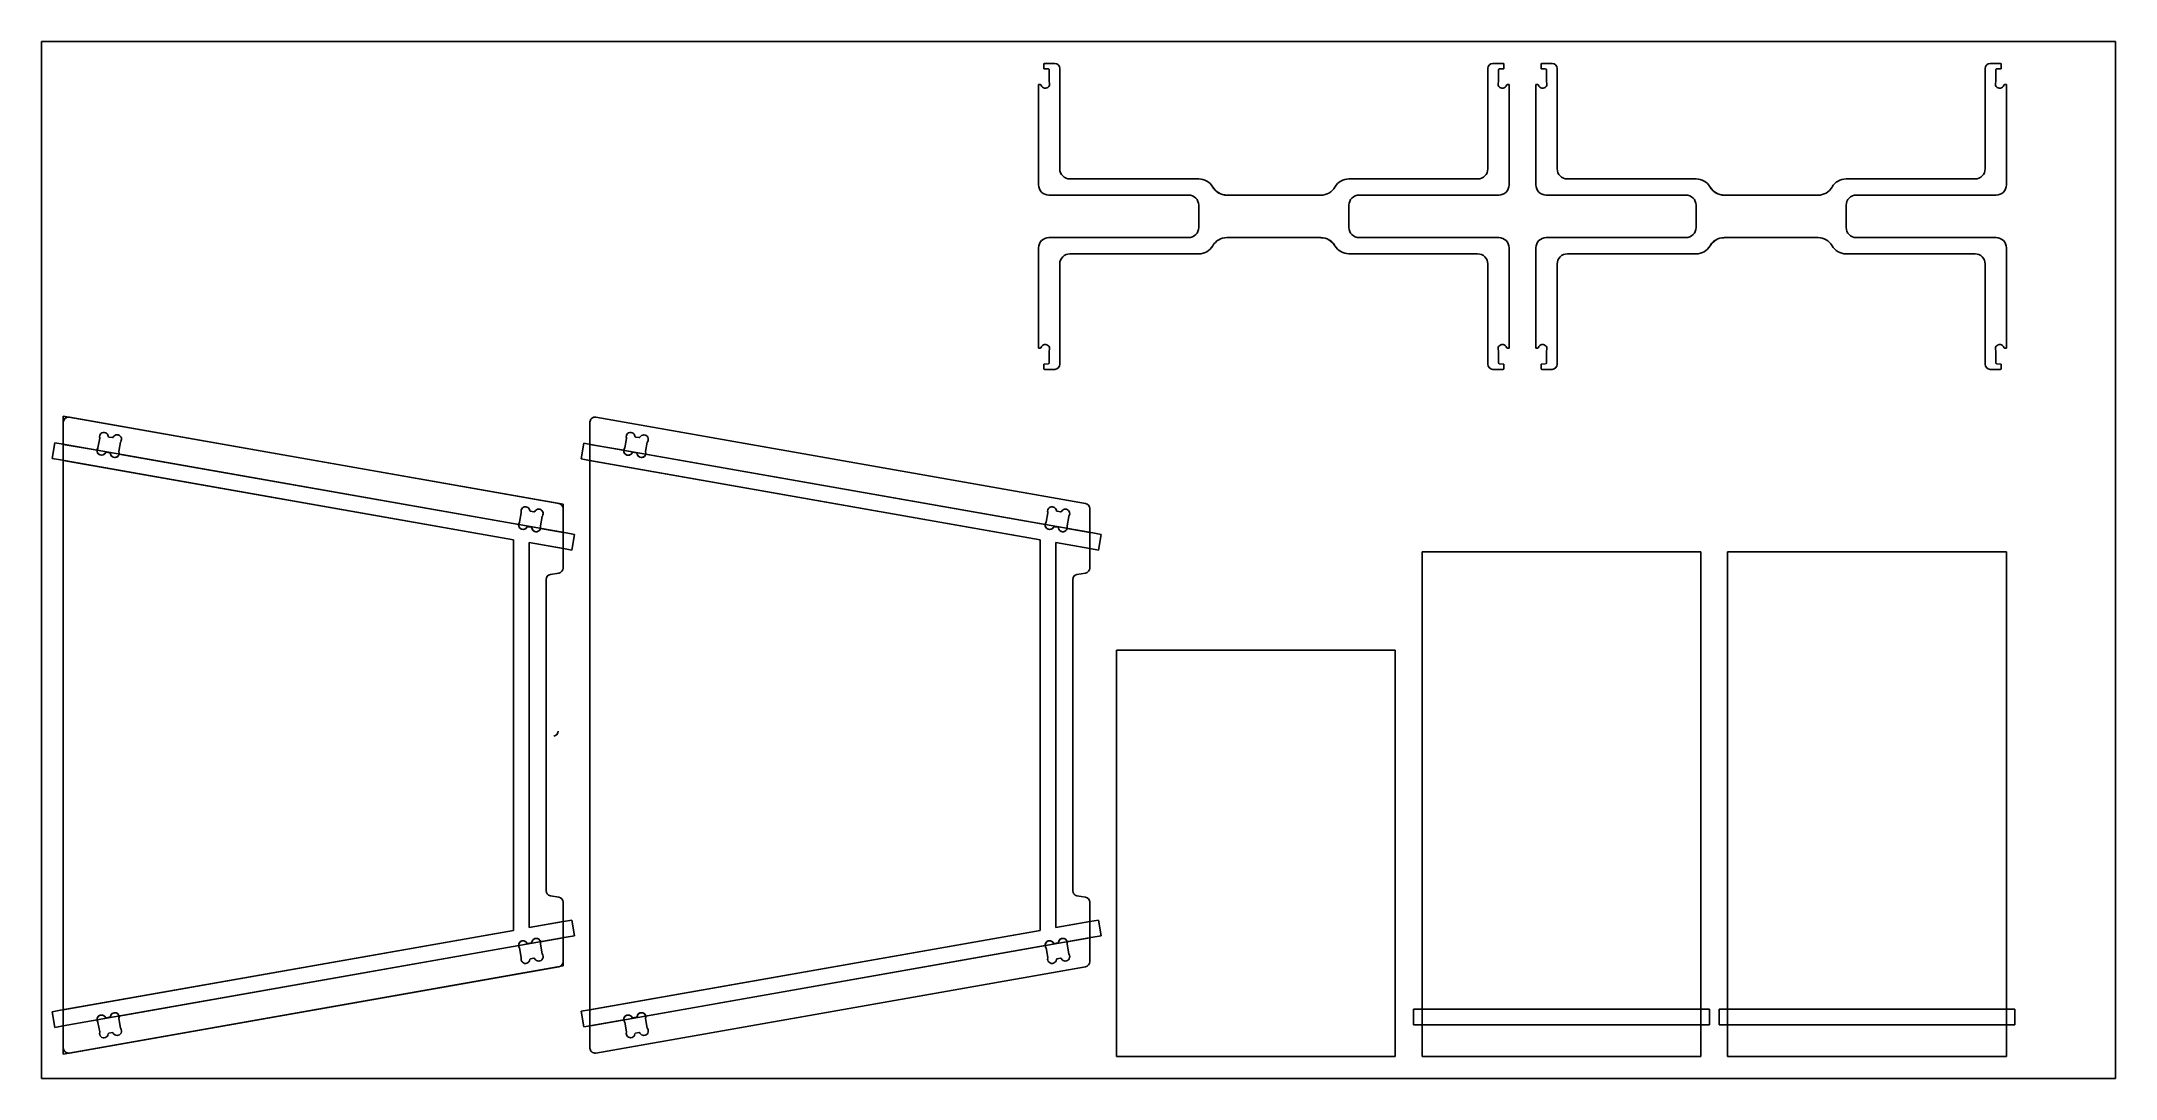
# Model space of a CAD drawing. Extents: x 0 to 2440, y 4 to 1224.
import ezdxf

# ---------------------------------------------------------------- set-up
doc = ezdxf.new("R2010")
doc.units = 0
doc.layers.get('0').update_dxf_attribs({"linetype": 'CONTINUOUS'})
for name, color, linetype in [('BOX_STOCK', 1, 'CONTINUOUS'), ('POCKETS', 171, 'CONTINUOUS'), ('PROFILES_INSIDE', 4, 'CONTINUOUS'), ('PROFILES_OUTSIDE', 6, 'CONTINUOUS')]:
    doc.layers.add(name, color=color, linetype=linetype)

msp = doc.modelspace()

# ---------------------------------------------------------------- linework, layer by layer
at = {"color": 7, "linetype": 'CONTINUOUS'}
for p, q in [((1179.5, 1192.3), (1179.5, 1197.6)), ((1192.2, 1198.6), (1180.5, 1198.6)), ((1719.6, 1198.6), (1707.8, 1198.6)), ((1720.6, 1197.6), (1720.6, 1192.3)), ((1764.5, 1192.3), (1764.5, 1197.6)), ((1777.3, 1198.6), (1765.5, 1198.6)), ((2304.6, 1198.6), (2292.9, 1198.6)), ((2305.6, 1197.6), (2305.6, 1192.3)), ((1173.2, 1173.6), (1173.2, 1055.6)), ((1175.2, 1173.6), (1173.2, 1173.6)), ((1184.8, 1192), (1179.5, 1192.3)), ((1185.7, 1177.1), (1185.7, 1191)), ((1198.2, 1074.6), (1198.2, 1192.6)), ((1701.8, 1192.6), (1701.8, 1074.6)), ((1714.3, 1191), (1714.3, 1177.1)), ((1720.6, 1192.3), (1715.2, 1192)), ((1726.8, 1173.6), (1724.8, 1173.6)), ((1726.8, 1055.6), (1726.8, 1173.6)), ((1758.3, 1173.6), (1758.3, 1055.6)), ((1760.3, 1173.6), (1758.3, 1173.6)), ((1769.8, 1192), (1764.5, 1192.3)), ((1770.8, 1177.1), (1770.8, 1191)), ((1783.3, 1074.6), (1783.3, 1192.6)), ((2286.9, 1192.6), (2286.9, 1074.6)), ((2299.4, 1191), (2299.4, 1177.1)), ((2305.6, 1192.3), (2300.3, 1192)), ((2311.9, 1173.6), (2309.8, 1173.6)), ((2311.9, 1055.6), (2311.9, 1173.6)), ((1361.7, 1062.6), (1210.2, 1062.6)), ((1689.8, 1062.6), (1538.3, 1062.6)), ((1946.8, 1062.6), (1795.3, 1062.6)), ((2274.9, 1062.6), (2123.3, 1062.6)), ((1185.2, 1043.6), (1349.7, 1043.6)), ((1361.7, 1031.6), (1361.7, 1005.6)), ((1505.3, 1043.6), (1394.7, 1043.6)), ((1538.3, 1005.6), (1538.3, 1031.6)), ((1550.3, 1043.6), (1714.8, 1043.6)), ((1770.3, 1043.6), (1934.8, 1043.6)), ((1946.8, 1031.6), (1946.8, 1005.6)), ((2090.3, 1043.6), (1979.8, 1043.6)), ((2123.3, 1005.6), (2123.3, 1031.6)), ((2135.3, 1043.6), (2299.9, 1043.6)), ((1173.2, 981.6), (1173.2, 863.6)), ((1349.7, 993.6), (1185.2, 993.6)), ((1394.7, 993.6), (1505.3, 993.6)), ((1714.8, 993.6), (1550.3, 993.6)), ((1726.8, 863.6), (1726.8, 981.6)), ((1758.3, 981.6), (1758.3, 863.6)), ((1934.8, 993.6), (1770.3, 993.6)), ((1979.8, 993.6), (2090.3, 993.6)), ((2299.9, 993.6), (2135.3, 993.6)), ((2311.9, 863.6), (2311.9, 981.6)), ((1198.2, 844.6), (1198.2, 962.5)), ((1210.2, 974.5), (1361.7, 974.5)), ((1538.3, 974.5), (1689.8, 974.5)), ((1701.8, 962.5), (1701.8, 844.6)), ((1783.3, 844.6), (1783.3, 962.5)), ((1795.3, 974.5), (1946.8, 974.5)), ((2123.3, 974.5), (2274.9, 974.5)), ((2286.9, 962.5), (2286.9, 844.6)), ((1173.2, 863.6), (1175.2, 863.6)), ((1185.7, 846.2), (1185.7, 860.1)), ((1714.3, 860.1), (1714.3, 846.2)), ((1724.8, 863.6), (1726.8, 863.6)), ((1758.3, 863.6), (1760.3, 863.6)), ((1770.8, 846.2), (1770.8, 860.1)), ((2299.4, 860.1), (2299.4, 846.2)), ((2309.8, 863.6), (2311.9, 863.6)), ((1179.5, 844.9), (1184.8, 845.2)), ((1179.5, 839.6), (1179.5, 844.9)), ((1180.5, 838.6), (1192.2, 838.6)), ((1707.8, 838.6), (1719.6, 838.6)), ((1715.2, 845.2), (1720.6, 844.9)), ((1720.6, 844.9), (1720.6, 839.6)), ((1764.5, 844.9), (1769.8, 845.2)), ((1764.5, 839.6), (1764.5, 844.9)), ((1765.5, 838.6), (1777.3, 838.6)), ((2292.9, 838.6), (2304.6, 838.6)), ((2300.3, 845.2), (2305.6, 844.9)), ((2305.6, 844.9), (2305.6, 839.6)), ((33, 782.3), (609, 680.8)), ((1228.5, 680.8), (652.5, 782.3)), ((25.9, 750.4), (25.9, 776.4)), ((66.7, 746.2), (68.7, 757.5)), ((79.6, 759), (83.6, 758.3)), ((645.4, 776.4), (645.4, 750.4)), ((686.3, 746.2), (688.3, 757.4)), ((699.2, 759), (703.2, 758.3)), ((25.9, 750.4), (65.7, 743.4)), ((25.9, 750.4), (25.9, 731.4)), ((76.4, 741), (80.4, 740.3)), ((93.3, 753.1), (91.3, 741.9)), ((91.4, 738.9), (561.6, 656)), ((685.3, 743.4), (645.4, 750.4)), ((645.4, 731.4), (645.4, 750.4)), ((696.1, 741), (700, 740.3)), ((712.9, 753.1), (711, 741.8)), ((1181.1, 656), (711, 738.8)), ((25.9, 85.2), (25.9, 731.4)), ((555.6, 638), (25.9, 731.4)), ((645.4, 731.4), (645.4, 85.2)), ((645.4, 731.4), (1175.1, 638)), ((562.6, 658.8), (564.6, 670)), ((575.5, 671.6), (579.5, 670.9)), ((589.2, 665.7), (587.3, 654.4)), ((613.9, 674.9), (613.9, 646.7)), ((1182.1, 658.8), (1184.1, 670)), ((1195, 671.6), (1199, 670.9)), ((1208.7, 665.7), (1206.7, 654.4)), ((1233.4, 646.7), (1233.4, 674.9)), ((555.6, 178.6), (555.6, 638)), ((572.4, 653.5), (576.3, 652.8)), ((573.9, 634.8), (573.9, 181.8)), ((613.9, 627.8), (573.9, 634.8)), ((587.3, 651.4), (613.9, 646.7)), ((613.9, 627.8), (613.9, 646.7)), ((1175.1, 638), (1175.1, 178.6)), ((1191.8, 653.5), (1195.8, 652.8)), ((1193.4, 181.8), (1193.4, 634.8)), ((1193.4, 634.8), (1233.4, 627.8)), ((1233.4, 646.7), (1206.8, 651.4)), ((1233.4, 646.7), (1233.4, 627.8)), ((613.9, 627.8), (613.9, 604.9)), ((1233.4, 604.9), (1233.4, 627.8)), ((1952.4, 624), (1624.4, 624)), ((1624.4, 624), (1624.4, 86)), ((1952.4, 86), (1952.4, 624)), ((2311.9, 624), (1983.9, 624)), ((1983.9, 624), (1983.9, 86)), ((2311.9, 86), (2311.9, 624)), ((593.9, 225.3), (593.9, 591.3)), ((598.9, 597.2), (609, 599)), ((1213.4, 591.3), (1213.4, 225.3)), ((1228.5, 599), (1218.4, 597.2)), ((1264.9, 508.1), (1264.9, 30.1)), ((1592.9, 508.1), (1264.9, 508.1)), ((1592.9, 30.1), (1592.9, 508.1)), ((609, 217.6), (598.9, 219.4)), ((613.9, 211.7), (613.9, 188.9)), ((1218.4, 219.4), (1228.5, 217.6)), ((1233.4, 188.9), (1233.4, 211.7)), ((25.9, 85.2), (555.6, 178.6)), ((573.9, 181.8), (613.9, 188.9)), ((613.9, 169.9), (613.9, 188.9)), ((1175.1, 178.6), (645.4, 85.2)), ((1233.4, 188.9), (1193.4, 181.8)), ((1233.4, 188.9), (1233.4, 169.9)), ((561.6, 160.7), (91.4, 77.8)), ((564.6, 146.6), (562.6, 157.9)), ((576.3, 163.8), (572.4, 163.1)), ((613.9, 169.9), (587.3, 165.2)), ((587.3, 162.2), (589.2, 151)), ((613.9, 169.9), (613.9, 141.8)), ((711, 77.8), (1181.1, 160.7)), ((1184.1, 146.6), (1182.1, 157.9)), ((1195.8, 163.8), (1191.8, 163.1)), ((1206.7, 162.2), (1208.7, 151)), ((1206.8, 165.2), (1233.4, 169.9)), ((1233.4, 141.8), (1233.4, 169.9)), ((609, 135.9), (33, 34.3)), ((579.5, 145.8), (575.5, 145.1)), ((652.5, 34.3), (1228.5, 135.9)), ((1199, 145.8), (1195, 145.1)), ((25.9, 85.2), (25.9, 66.3)), ((65.7, 73.3), (25.9, 66.3)), ((80.4, 76.4), (76.4, 75.7)), ((91.3, 74.8), (93.3, 63.5)), ((645.4, 66.3), (645.4, 85.2)), ((645.4, 66.3), (685.3, 73.3)), ((700, 76.4), (696.1, 75.7)), ((711, 74.8), (712.9, 63.6)), ((1624.4, 86), (1952.4, 86)), ((1624.4, 67.5), (1624.4, 86)), ((1952.4, 86), (1952.4, 67.5)), ((2311.9, 86), (1983.9, 86)), ((1983.9, 67.5), (1983.9, 86)), ((2311.9, 86), (2311.9, 67.5)), ((25.9, 40.2), (25.9, 66.3)), ((68.7, 59.2), (66.7, 70.4)), ((83.6, 58.3), (79.6, 57.6)), ((645.4, 66.3), (645.4, 40.2)), ((688.3, 59.2), (686.3, 70.5)), ((703.2, 58.3), (699.2, 57.6)), ((1624.4, 67.5), (1624.4, 30.1)), ((1952.4, 67.5), (1624.4, 67.5)), ((1952.4, 30.1), (1952.4, 67.5)), ((1983.9, 67.5), (1983.9, 30.1)), ((1983.9, 67.5), (2311.9, 67.5)), ((2311.9, 30.1), (2311.9, 67.5)), ((1264.9, 30.1), (1592.9, 30.1)), ((1624.4, 30.1), (1952.4, 30.1)), ((1983.9, 30.1), (2311.9, 30.1))]:
    msp.add_line(p, q, dxfattribs=at)
for centre, radius, start, end in [((1180.5, 1197.6), 1, 90, 180), ((1192.2, 1192.6), 6, 0, 90), ((1707.8, 1192.6), 6, 90, 180), ((1719.6, 1197.6), 1, 0, 90), ((1765.5, 1197.6), 1, 90, 180), ((1777.3, 1192.6), 6, 0, 90), ((2292.9, 1192.6), 6, 90, 180), ((2304.6, 1197.6), 1, 0, 90), ((1175.2, 1172.6), 1, 17.6005, 90), ((1181.1, 1174.5), 5.17, 197.6005, 24.8879), ((1184.7, 1191), 1, 0, 86.3381), ((1186.7, 1177.1), 1, 180, 204.8879), ((1718.9, 1174.5), 5.17, 155.1121, 342.3995), ((1713.3, 1177.1), 1, 335.1121, 0), ((1715.3, 1191), 1, 93.6619, 180), ((1724.8, 1172.6), 1, 90, 162.3995), ((1760.3, 1172.6), 1, 17.6005, 90), ((1766.2, 1174.5), 5.17, 197.6005, 24.8879), ((1769.8, 1191), 1, 0, 86.3381), ((1771.8, 1177.1), 1, 180, 204.8879), ((2304, 1174.5), 5.17, 155.1121, 342.3995), ((2298.4, 1177.1), 1, 335.1121, 0), ((2300.4, 1191), 1, 93.6619, 180), ((2309.8, 1172.6), 1, 90, 162.3995), ((1210.2, 1074.6), 12, 180, 270), ((1689.8, 1074.6), 12, 270, 0), ((1795.3, 1074.6), 12, 180, 270), ((2274.9, 1074.6), 12, 270, 0), ((1185.2, 1055.6), 12, 180, 270), ((1361.7, 1043.6), 19, 30, 90), ((1394.7, 1062.6), 19.1, 210, 270), ((1505.3, 1062.6), 19.1, 270, 330), ((1538.3, 1043.6), 19, 90, 150), ((1714.8, 1055.6), 12, 270, 0), ((1770.3, 1055.6), 12, 180, 270), ((1946.8, 1043.6), 19, 30, 90), ((1979.8, 1062.6), 19.1, 210, 270), ((2090.3, 1062.6), 19.1, 270, 330), ((2123.3, 1043.6), 19.1, 90, 150), ((2299.9, 1055.6), 12, 270, 0), ((1349.7, 1031.6), 12, 0, 90), ((1550.3, 1031.6), 12, 90, 180), ((1934.8, 1031.6), 12, 0, 90), ((2135.3, 1031.6), 12, 90, 180), ((1349.7, 1005.6), 12, 270, 0), ((1550.3, 1005.6), 12, 180, 270), ((1934.8, 1005.6), 12, 270, 0), ((2135.3, 1005.6), 12, 180, 270), ((1185.2, 981.6), 12, 90, 180), ((1361.7, 993.6), 19.1, 270, 330), ((1394.7, 974.5), 19.1, 90, 150), ((1505.3, 974.5), 19, 30, 90), ((1538.3, 993.6), 19, 210, 270), ((1714.8, 981.6), 12, 0, 90), ((1770.3, 981.6), 12, 90, 180), ((1946.8, 993.6), 19.1, 270, 330), ((1979.8, 974.5), 19.1, 90, 150), ((2090.3, 974.5), 19.1, 30, 90), ((2123.3, 993.6), 19.1, 210, 270), ((2299.9, 981.6), 12, 0, 90), ((1210.2, 962.5), 12, 90, 180), ((1689.8, 962.5), 12, 0, 90), ((1795.3, 962.5), 12, 90, 180), ((2274.9, 962.5), 12, 0, 90), ((1175.2, 864.6), 1, 270, 342.3995), ((1181.1, 862.7), 5.17, 335.1121, 162.3995), ((1186.7, 860.1), 1, 155.1121, 180), ((1718.9, 862.7), 5.17, 17.6005, 204.8879), ((1713.3, 860.1), 1, 0, 24.8879), ((1724.8, 864.6), 1, 197.6005, 270), ((1760.3, 864.6), 1, 270, 342.3995), ((1766.2, 862.7), 5.17, 335.1121, 162.3995), ((1771.8, 860.1), 1, 155.1121, 180), ((2304, 862.7), 5.17, 17.6005, 204.8879), ((2298.4, 860.1), 1, 0, 24.8879), ((2309.8, 864.6), 1, 197.6005, 270), ((1180.5, 839.6), 1, 180, 270), ((1184.7, 846.2), 1, 273.6619, 0), ((1192.2, 844.6), 6, 270, 0), ((1707.8, 844.6), 6, 180, 270), ((1715.3, 846.2), 1, 180, 266.3381), ((1719.6, 839.6), 1, 270, 0), ((1765.5, 839.6), 1, 180, 270), ((1769.8, 846.2), 1, 273.6619, 0), ((1777.3, 844.6), 6, 270, 0), ((2292.9, 844.6), 6, 180, 270), ((2300.4, 846.2), 1, 180, 266.3381), ((2304.6, 839.6), 1, 270, 0), ((31.9, 776.4), 6, 80, 180), ((651.4, 776.4), 6, 80, 180), ((73.7, 759.2), 5.17, 7.6005, 194.8878), ((67.7, 757.6), 1, 350, 14.8878), ((79.8, 760), 1, 187.6005, 260), ((83.8, 759.3), 1, 260, 332.3995), ((89.2, 756.5), 5.17, 325.1122, 152.3995), ((693.3, 759.2), 5.17, 7.6005, 194.8878), ((687.3, 757.6), 1, 350, 14.8878), ((699.4, 760), 1, 187.6005, 260), ((703.4, 759.3), 1, 260, 332.3995), ((708.9, 756.4), 5.17, 325.1122, 152.3995), ((70.8, 742.9), 5.17, 173.9448, 332.3995), ((70.8, 742.9), 5.17, 145.1121, 173.9448), ((65.7, 746.4), 1, 325.1121, 350), ((76.3, 740), 1, 80, 152.3995), ((80.2, 739.3), 1, 7.6005, 80), ((86.4, 740.1), 5.17, 187.6005, 346.0552), ((92.3, 741.7), 1, 170, 194.8879), ((86.4, 740.1), 5.17, 346.0552, 14.8879), ((94.3, 752.9), 1, 145.1122, 170), ((690.4, 742.8), 5.17, 173.9448, 332.3995), ((690.4, 742.8), 5.17, 145.1121, 173.9448), ((685.4, 746.4), 1, 325.1121, 350), ((695.9, 740), 1, 80, 152.3995), ((699.9, 739.3), 1, 7.6005, 80), ((706, 740.1), 5.17, 187.6005, 346.0552), ((711.9, 741.7), 1, 170, 194.8879), ((706, 740.1), 5.17, 346.0552, 14.8879), ((713.9, 752.9), 1, 145.1122, 170), ((569.6, 671.8), 5.17, 7.6005, 194.8878), ((563.6, 670.2), 1, 350, 14.8878), ((575.7, 672.6), 1, 187.6005, 260), ((579.7, 671.9), 1, 260, 332.3995), ((585.2, 669), 5.17, 325.1122, 152.3995), ((590.2, 665.5), 1, 145.1122, 170), ((607.9, 674.9), 6, 0, 80), ((1189.1, 671.8), 5.17, 7.6005, 194.8878), ((1183.1, 670.2), 1, 350, 14.8878), ((1195.2, 672.6), 1, 187.6005, 260), ((1199.2, 671.9), 1, 260, 332.3995), ((1204.7, 669), 5.17, 325.1122, 152.3995), ((1209.7, 665.5), 1, 145.1122, 170), ((1227.4, 674.9), 6, 0, 80), ((566.7, 655.4), 5.17, 145.1121, 173.9448), ((566.7, 655.4), 5.17, 173.9448, 332.3995), ((561.7, 658.9), 1, 325.1121, 350), ((572.2, 652.6), 1, 80, 152.3995), ((576.2, 651.9), 1, 7.6005, 80), ((582.3, 652.7), 5.17, 187.6005, 346.0552), ((588.3, 654.3), 1, 170, 194.8879), ((582.3, 652.7), 5.17, 346.0552, 14.8879), ((1186.2, 655.4), 5.17, 173.9448, 332.3995), ((1186.2, 655.4), 5.17, 145.1121, 173.9448), ((1181.1, 658.9), 1, 325.1121, 350), ((1191.7, 652.6), 1, 80, 152.3995), ((1195.7, 651.9), 1, 7.6005, 80), ((1201.8, 652.7), 5.17, 187.6005, 346.0552), ((1207.7, 654.3), 1, 170, 194.8879), ((1201.8, 652.7), 5.17, 346.0552, 14.8879), ((599.9, 591.3), 6, 100, 180), ((607.9, 604.9), 6, 280, 0), ((1219.4, 591.3), 6, 100, 180), ((1227.4, 604.9), 6, 280, 0), ((599.9, 225.3), 6, 180, 260), ((1219.4, 225.3), 6, 180, 260), ((607.9, 211.7), 6, 0, 80), ((1227.4, 211.7), 6, 0, 80), ((566.7, 161.2), 5.17, 27.6005, 186.0552), ((566.7, 161.2), 5.17, 186.0552, 214.8878), ((561.7, 157.7), 1, 10, 34.8878), ((563.6, 146.5), 1, 345.1121, 10), ((572.2, 164.1), 1, 207.6005, 280), ((576.2, 164.8), 1, 280, 352.3995), ((582.3, 164), 5.17, 13.9448, 172.3995), ((585.2, 147.6), 5.17, 207.6005, 34.8879), ((582.3, 164), 5.17, 345.1122, 13.9448), ((588.3, 162.4), 1, 165.1122, 190), ((590.2, 151.2), 1, 190, 214.8879), ((1186.2, 161.2), 5.17, 27.6005, 186.0552), ((1186.2, 161.2), 5.17, 186.0552, 214.8878), ((1181.1, 157.7), 1, 10, 34.8878), ((1183.1, 146.5), 1, 345.1121, 10), ((1191.7, 164.1), 1, 207.6005, 280), ((1195.7, 164.8), 1, 280, 352.3995), ((1201.8, 164), 5.17, 13.9448, 172.3995), ((1204.7, 147.6), 5.17, 207.6005, 34.8879), ((1207.7, 162.4), 1, 165.1122, 190), ((1201.8, 164), 5.17, 345.1122, 13.9448), ((1209.7, 151.2), 1, 190, 214.8879), ((569.6, 144.9), 5.17, 165.1121, 352.3995), ((575.7, 144.1), 1, 100, 172.3995), ((579.7, 144.8), 1, 27.6005, 100), ((607.9, 141.8), 6, 280, 0), ((1189.1, 144.9), 5.17, 165.1121, 352.3995), ((1195.2, 144.1), 1, 100, 172.3995), ((1199.2, 144.8), 1, 27.6005, 100), ((1227.4, 141.8), 6, 280, 0), ((70.8, 73.8), 5.17, 27.6005, 186.0552), ((70.8, 73.8), 5.17, 186.0552, 214.8878), ((76.3, 76.7), 1, 207.6005, 280), ((80.2, 77.4), 1, 280, 352.3995), ((86.4, 76.5), 5.17, 13.9448, 172.3995), ((92.3, 75), 1, 165.1122, 190), ((86.4, 76.5), 5.17, 345.1122, 13.9448), ((690.4, 73.8), 5.17, 27.6005, 186.0552), ((690.4, 73.8), 5.17, 186.0552, 214.8878), ((695.9, 76.7), 1, 207.6005, 280), ((699.9, 77.4), 1, 280, 352.3995), ((706, 76.6), 5.17, 13.9448, 172.3995), ((711.9, 75), 1, 165.1122, 190), ((706, 76.6), 5.17, 345.1122, 13.9448), ((65.7, 70.3), 1, 10, 34.8878), ((73.7, 57.4), 5.17, 165.1121, 352.3995), ((67.7, 59), 1, 345.1121, 10), ((79.8, 56.6), 1, 100, 172.3995), ((83.8, 57.3), 1, 27.6005, 100), ((89.2, 60.2), 5.17, 207.6005, 34.8879), ((94.3, 63.7), 1, 190, 214.8879), ((685.4, 70.3), 1, 10, 34.8878), ((693.3, 57.5), 5.17, 165.1121, 352.3995), ((687.3, 59.1), 1, 345.1121, 10), ((699.4, 56.7), 1, 100, 172.3995), ((703.4, 57.4), 1, 27.6005, 100), ((708.9, 60.2), 5.17, 207.6005, 34.8879), ((713.9, 63.7), 1, 190, 214.8879), ((31.9, 40.2), 6, 180, 280), ((651.4, 40.2), 6, 180, 280)]:
    msp.add_arc(centre, radius, start, end, dxfattribs=at)
at = {"layer": 'BOX_STOCK'}
for p, q in [((2440.2, 1224.3), (0.2, 1224.3)), ((0.2, 1224.3), (0.2, 4.3)), ((2440.2, 4.3), (2440.2, 1224.3)), ((0.2, 4.3), (2440.2, 4.3))]:
    msp.add_line(p, q, dxfattribs=at)
at = {"layer": 'POCKETS'}
for p, q in [((15.8, 752.2), (12.6, 733.8)), ((12.6, 733.8), (22.4, 732.1)), ((25.7, 750.5), (15.8, 752.2)), ((22.4, 732.1), (555.6, 638)), ((617.5, 646.1), (25.7, 750.5)), ((638.4, 751.6), (635.2, 733.2)), ((635.2, 733.2), (645, 731.5)), ((648.3, 749.9), (638.4, 751.6)), ((1236.9, 646.1), (648.3, 749.9)), ((645, 731.5), (1175.1, 638)), ((555.6, 638), (555.6, 178.6)), ((573.9, 634.8), (614.2, 627.7)), ((573.9, 181.8), (573.9, 634.8)), ((627.3, 644.4), (617.5, 646.1)), ((624.1, 626), (627.3, 644.4)), ((1175.1, 638), (1175.1, 178.6)), ((1193.4, 634.8), (1233.7, 627.7)), ((1193.4, 181.8), (1193.4, 634.8)), ((1246.8, 644.4), (1236.9, 646.1)), ((1243.6, 626), (1246.8, 644.4)), ((614.2, 627.7), (624.1, 626)), ((1233.7, 627.7), (1243.6, 626)), ((555.6, 178.6), (22.4, 84.6)), ((614.2, 189), (573.9, 181.8)), ((624.1, 190.7), (614.2, 189)), ((617.5, 170.6), (627.3, 172.3)), ((627.3, 172.3), (624.1, 190.7)), ((1175.1, 178.6), (645, 85.2)), ((1233.7, 189), (1193.4, 181.8)), ((1243.6, 190.7), (1233.7, 189)), ((1236.9, 170.6), (1246.8, 172.3)), ((1246.8, 172.3), (1243.6, 190.7)), ((25.7, 66.2), (617.5, 170.6)), ((648.3, 66.8), (1236.9, 170.6)), ((22.4, 84.6), (12.6, 82.9)), ((12.6, 82.9), (15.8, 64.5)), ((645, 85.2), (635.2, 83.4)), ((635.2, 83.4), (638.4, 65)), ((1962.4, 86), (1614.4, 86)), ((1614.4, 86), (1614.4, 67.5)), ((1962.4, 67.5), (1962.4, 86)), ((2321.9, 86), (1973.9, 86)), ((1973.9, 86), (1973.9, 67.5)), ((2321.9, 67.5), (2321.9, 86)), ((15.8, 64.5), (25.7, 66.2)), ((638.4, 65), (648.3, 66.8)), ((1614.4, 67.5), (1962.4, 67.5)), ((1973.9, 67.5), (2321.9, 67.5))]:
    msp.add_line(p, q, dxfattribs=at)
at = {"layer": 'PROFILES_INSIDE'}
for p, q in [((68.7, 757.5), (66.7, 746.2)), ((83.6, 758.3), (79.6, 759)), ((688.3, 757.4), (686.3, 746.2)), ((703.2, 758.3), (699.2, 759)), ((76.4, 741), (80.4, 740.3)), ((91.3, 741.9), (93.3, 753.1)), ((696.1, 741), (700, 740.3)), ((711, 741.8), (712.9, 753.1)), ((564.6, 670), (562.6, 658.8)), ((579.5, 670.9), (575.5, 671.6)), ((587.3, 654.4), (589.2, 665.7)), ((1184.1, 670), (1182.1, 658.8)), ((1199, 670.9), (1195, 671.6)), ((1206.7, 654.4), (1208.7, 665.7)), ((572.4, 653.5), (576.3, 652.8)), ((1191.8, 653.5), (1195.8, 652.8)), ((562.6, 157.9), (564.6, 146.6)), ((576.3, 163.8), (572.4, 163.1)), ((589.2, 151), (587.3, 162.2)), ((1182.1, 157.9), (1184.1, 146.6)), ((1195.8, 163.8), (1191.8, 163.1)), ((1208.7, 151), (1206.7, 162.2)), ((575.5, 145.1), (579.5, 145.8)), ((1195, 145.1), (1199, 145.8)), ((80.4, 76.4), (76.4, 75.7)), ((93.3, 63.5), (91.3, 74.8)), ((700, 76.4), (696.1, 75.7)), ((712.9, 63.6), (711, 74.8)), ((66.7, 70.4), (68.7, 59.2)), ((79.6, 57.6), (83.6, 58.3)), ((686.3, 70.5), (688.3, 59.2)), ((699.2, 57.6), (703.2, 58.3))]:
    msp.add_line(p, q, dxfattribs=at)
for centre, radius, start, end in [((73.7, 759.2), 5.17, 7.6005, 194.8878), ((67.7, 757.6), 1, 350, 14.8878), ((79.8, 760), 1, 187.6005, 260), ((83.8, 759.3), 1, 260, 332.3995), ((89.2, 756.5), 5.17, 325.1122, 152.3995), ((693.3, 759.2), 5.17, 7.6005, 194.8878), ((687.3, 757.6), 1, 350, 14.8878), ((699.4, 760), 1, 187.6005, 260), ((703.4, 759.3), 1, 260, 332.3995), ((708.9, 756.4), 5.17, 325.1122, 152.3995), ((70.8, 742.9), 5.17, 145.1121, 332.3995), ((65.7, 746.4), 1, 325.1121, 350), ((76.3, 740), 1, 80, 152.3995), ((80.2, 739.3), 1, 7.6005, 80), ((86.4, 740.1), 5.17, 187.6005, 14.8879), ((92.3, 741.7), 1, 170, 194.8879), ((94.3, 752.9), 1, 145.1122, 170), ((690.4, 742.8), 5.17, 145.1121, 332.3995), ((685.4, 746.4), 1, 325.1121, 350), ((695.9, 740), 1, 80, 152.3995), ((699.9, 739.3), 1, 7.6005, 80), ((706, 740.1), 5.17, 187.6005, 14.8879), ((711.9, 741.7), 1, 170, 194.8879), ((713.9, 752.9), 1, 145.1122, 170), ((569.6, 671.8), 5.17, 7.6005, 194.8878), ((563.6, 670.2), 1, 350, 14.8878), ((575.7, 672.6), 1, 187.6005, 260), ((579.7, 671.9), 1, 260, 332.3995), ((585.2, 669), 5.17, 325.1122, 152.3995), ((590.2, 665.5), 1, 145.1122, 170), ((1189.1, 671.8), 5.17, 7.6005, 194.8878), ((1183.1, 670.2), 1, 350, 14.8878), ((1195.2, 672.6), 1, 187.6005, 260), ((1199.2, 671.9), 1, 260, 332.3995), ((1204.7, 669), 5.17, 325.1122, 152.3995), ((1209.7, 665.5), 1, 145.1122, 170), ((566.7, 655.4), 5.17, 145.1121, 332.3995), ((561.7, 658.9), 1, 325.1121, 350), ((572.2, 652.6), 1, 80, 152.3995), ((576.2, 651.9), 1, 7.6005, 80), ((582.3, 652.7), 5.17, 187.6005, 14.8879), ((588.3, 654.3), 1, 170, 194.8879), ((1186.2, 655.4), 5.17, 145.1121, 332.3995), ((1181.1, 658.9), 1, 325.1121, 350), ((1191.7, 652.6), 1, 80, 152.3995), ((1195.7, 651.9), 1, 7.6005, 80), ((1201.8, 652.7), 5.17, 187.6005, 14.8879), ((1207.7, 654.3), 1, 170, 194.8879), ((601.9, 412.9), 6, 280, 0), ((566.7, 161.2), 5.17, 27.6005, 214.8878), ((561.7, 157.7), 1, 10, 34.8878), ((563.6, 146.5), 1, 345.1121, 10), ((572.2, 164.1), 1, 207.6005, 280), ((576.2, 164.8), 1, 280, 352.3995), ((582.3, 164), 5.17, 345.1122, 172.3995), ((585.2, 147.6), 5.17, 207.6005, 34.8879), ((588.3, 162.4), 1, 165.1122, 190), ((590.2, 151.2), 1, 190, 214.8879), ((1186.2, 161.2), 5.17, 27.6005, 214.8878), ((1181.1, 157.7), 1, 10, 34.8878), ((1183.1, 146.5), 1, 345.1121, 10), ((1191.7, 164.1), 1, 207.6005, 280), ((1195.7, 164.8), 1, 280, 352.3995), ((1201.8, 164), 5.17, 345.1122, 172.3995), ((1204.7, 147.6), 5.17, 207.6005, 34.8879), ((1207.7, 162.4), 1, 165.1122, 190), ((1209.7, 151.2), 1, 190, 214.8879), ((569.6, 144.9), 5.17, 165.1121, 352.3995), ((575.7, 144.1), 1, 100, 172.3995), ((579.7, 144.8), 1, 27.6005, 100), ((1189.1, 144.9), 5.17, 165.1121, 352.3995), ((1195.2, 144.1), 1, 100, 172.3995), ((1199.2, 144.8), 1, 27.6005, 100), ((70.8, 73.8), 5.17, 27.6005, 214.8878), ((76.3, 76.7), 1, 207.6005, 280), ((80.2, 77.4), 1, 280, 352.3995), ((86.4, 76.5), 5.17, 345.1122, 172.3995), ((92.3, 75), 1, 165.1122, 190), ((690.4, 73.8), 5.17, 27.6005, 214.8878), ((695.9, 76.7), 1, 207.6005, 280), ((699.9, 77.4), 1, 280, 352.3995), ((706, 76.6), 5.17, 345.1122, 172.3995), ((711.9, 75), 1, 165.1122, 190), ((65.7, 70.3), 1, 10, 34.8878), ((73.7, 57.4), 5.17, 165.1121, 352.3995), ((67.7, 59), 1, 345.1121, 10), ((79.8, 56.6), 1, 100, 172.3995), ((83.8, 57.3), 1, 27.6005, 100), ((89.2, 60.2), 5.17, 207.6005, 34.8879), ((94.3, 63.7), 1, 190, 214.8879), ((685.4, 70.3), 1, 10, 34.8878), ((693.3, 57.5), 5.17, 165.1121, 352.3995), ((687.3, 59.1), 1, 345.1121, 10), ((699.4, 56.7), 1, 100, 172.3995), ((703.4, 57.4), 1, 27.6005, 100), ((708.9, 60.2), 5.17, 207.6005, 34.8879), ((713.9, 63.7), 1, 190, 214.8879)]:
    msp.add_arc(centre, radius, start, end, dxfattribs=at)
at = {"layer": 'PROFILES_OUTSIDE'}
for p, q in [((1179.5, 1197.6), (1179.5, 1192.3)), ((1192.2, 1198.6), (1180.5, 1198.6)), ((1719.6, 1198.6), (1707.8, 1198.6)), ((1720.6, 1192.3), (1720.6, 1197.6)), ((1764.5, 1197.6), (1764.5, 1192.3)), ((1777.3, 1198.6), (1765.5, 1198.6)), ((2304.6, 1198.6), (2292.9, 1198.6)), ((2305.6, 1192.3), (2305.6, 1197.6)), ((1173.2, 1173.6), (1173.2, 1055.6)), ((1175.2, 1173.6), (1173.2, 1173.6)), ((1179.5, 1192.3), (1184.8, 1192)), ((1185.7, 1191), (1185.7, 1177.1)), ((1198.2, 1074.6), (1198.2, 1192.6)), ((1701.8, 1192.6), (1701.8, 1074.6)), ((1714.3, 1177.1), (1714.3, 1191)), ((1715.2, 1192), (1720.6, 1192.3)), ((1726.8, 1173.6), (1724.8, 1173.6)), ((1726.8, 1055.6), (1726.8, 1173.6)), ((1758.3, 1173.6), (1758.3, 1055.6)), ((1760.3, 1173.6), (1758.3, 1173.6)), ((1764.5, 1192.3), (1769.8, 1192)), ((1770.8, 1191), (1770.8, 1177.1)), ((1783.3, 1074.6), (1783.3, 1192.6)), ((2286.9, 1192.6), (2286.9, 1074.6)), ((2299.4, 1177.1), (2299.4, 1191)), ((2300.3, 1192), (2305.6, 1192.3)), ((2311.9, 1173.6), (2309.8, 1173.6)), ((2311.9, 1055.6), (2311.9, 1173.6)), ((1361.7, 1062.6), (1210.2, 1062.6)), ((1689.8, 1062.6), (1538.3, 1062.6)), ((1946.8, 1062.6), (1795.3, 1062.6)), ((2274.9, 1062.6), (2123.3, 1062.6)), ((1185.2, 1043.6), (1349.7, 1043.6)), ((1361.7, 1031.6), (1361.7, 1005.6)), ((1505.3, 1043.6), (1394.7, 1043.6)), ((1538.3, 1005.6), (1538.3, 1031.6)), ((1550.3, 1043.6), (1714.8, 1043.6)), ((1770.3, 1043.6), (1934.8, 1043.6)), ((1946.8, 1031.6), (1946.8, 1005.6)), ((2090.3, 1043.6), (1979.8, 1043.6)), ((2123.3, 1005.6), (2123.3, 1031.6)), ((2135.3, 1043.6), (2299.9, 1043.6)), ((1173.2, 981.6), (1173.2, 863.6)), ((1349.7, 993.6), (1185.2, 993.6)), ((1394.7, 993.6), (1505.3, 993.6)), ((1714.8, 993.6), (1550.3, 993.6)), ((1726.8, 863.6), (1726.8, 981.6)), ((1758.3, 981.6), (1758.3, 863.6)), ((1934.8, 993.6), (1770.3, 993.6)), ((1979.8, 993.6), (2090.3, 993.6)), ((2299.9, 993.6), (2135.3, 993.6)), ((2311.9, 863.6), (2311.9, 981.6)), ((1198.2, 844.6), (1198.2, 962.5)), ((1210.2, 974.5), (1361.7, 974.5)), ((1538.3, 974.5), (1689.8, 974.5)), ((1701.8, 962.5), (1701.8, 844.6)), ((1783.3, 844.6), (1783.3, 962.5)), ((1795.3, 974.5), (1946.8, 974.5)), ((2123.3, 974.5), (2274.9, 974.5)), ((2286.9, 962.5), (2286.9, 844.6)), ((1173.2, 863.6), (1175.2, 863.6)), ((1185.7, 860.1), (1185.7, 846.2)), ((1714.3, 846.2), (1714.3, 860.1)), ((1724.8, 863.6), (1726.8, 863.6)), ((1758.3, 863.6), (1760.3, 863.6)), ((1770.8, 860.1), (1770.8, 846.2)), ((2299.4, 846.2), (2299.4, 860.1)), ((2309.8, 863.6), (2311.9, 863.6)), ((1184.8, 845.2), (1179.5, 844.9)), ((1179.5, 844.9), (1179.5, 839.6)), ((1180.5, 838.6), (1192.2, 838.6)), ((1707.8, 838.6), (1719.6, 838.6)), ((1720.6, 844.9), (1715.2, 845.2)), ((1720.6, 839.6), (1720.6, 844.9)), ((1769.8, 845.2), (1764.5, 844.9)), ((1764.5, 844.9), (1764.5, 839.6)), ((1765.5, 838.6), (1777.3, 838.6)), ((2292.9, 838.6), (2304.6, 838.6)), ((2305.6, 844.9), (2300.3, 845.2)), ((2305.6, 839.6), (2305.6, 844.9)), ((613.9, 679.9), (25.9, 783.6)), ((25.9, 783.6), (25.9, 33.1)), ((1228.5, 680.8), (652.5, 782.3)), ((645.4, 776.4), (645.4, 40.2)), ((613.9, 604.9), (613.9, 679.9)), ((1233.4, 604.9), (1233.4, 674.9)), ((1952.4, 624), (1624.4, 624)), ((1624.4, 624), (1624.4, 30.1)), ((1952.4, 30.1), (1952.4, 624)), ((1983.9, 624), (1983.9, 30.1)), ((2311.9, 624), (1983.9, 624)), ((2311.9, 30.1), (2311.9, 624)), ((593.9, 225.3), (593.9, 591.3)), ((598.9, 597.2), (609, 599)), ((1213.4, 225.3), (1213.4, 591.3)), ((1218.4, 597.2), (1228.5, 599)), ((1592.9, 508.1), (1264.9, 508.1)), ((1264.9, 508.1), (1264.9, 30.1)), ((1592.9, 30.1), (1592.9, 508.1)), ((609, 217.6), (598.9, 219.4)), ((613.9, 136.8), (613.9, 211.7)), ((1228.5, 217.6), (1218.4, 219.4)), ((1233.4, 141.8), (1233.4, 211.7)), ((25.9, 33.1), (613.9, 136.8)), ((652.5, 34.3), (1228.5, 135.9)), ((1264.9, 30.1), (1592.9, 30.1)), ((1624.4, 30.1), (1952.4, 30.1)), ((1983.9, 30.1), (2311.9, 30.1))]:
    msp.add_line(p, q, dxfattribs=at)
for centre, radius, start, end in [((1180.5, 1197.6), 1, 90, 180), ((1192.2, 1192.6), 6, 0, 90), ((1707.8, 1192.6), 6, 90, 180), ((1719.6, 1197.6), 1, 0, 90), ((1765.5, 1197.6), 1, 90, 180), ((1777.3, 1192.6), 6, 0, 90), ((2292.9, 1192.6), 6, 90, 180), ((2304.6, 1197.6), 1, 0, 90), ((1175.2, 1172.6), 1, 17.6005, 90), ((1181.1, 1174.5), 5.17, 197.6005, 24.8879), ((1184.7, 1191), 1, 0, 86.3381), ((1186.7, 1177.1), 1, 180, 204.8879), ((1718.9, 1174.5), 5.17, 155.1121, 342.3995), ((1713.3, 1177.1), 1, 335.1121, 0), ((1715.3, 1191), 1, 93.6619, 180), ((1724.8, 1172.6), 1, 90, 162.3995), ((1760.3, 1172.6), 1, 17.6005, 90), ((1766.2, 1174.5), 5.17, 197.6005, 24.8879), ((1769.8, 1191), 1, 0, 86.3381), ((1771.8, 1177.1), 1, 180, 204.8879), ((2304, 1174.5), 5.17, 155.1121, 342.3995), ((2298.4, 1177.1), 1, 335.1121, 0), ((2300.4, 1191), 1, 93.6619, 180), ((2309.8, 1172.6), 1, 90, 162.3995), ((1210.2, 1074.6), 12, 180, 270), ((1689.8, 1074.6), 12, 270, 0), ((1795.3, 1074.6), 12, 180, 270), ((2274.9, 1074.6), 12, 270, 0), ((1185.2, 1055.6), 12, 180, 270), ((1361.7, 1043.6), 19, 30, 90), ((1394.7, 1062.6), 19, 210, 270), ((1505.3, 1062.6), 19.1, 270, 330), ((1538.3, 1043.6), 19, 90, 150), ((1714.8, 1055.6), 12, 270, 0), ((1770.3, 1055.6), 12, 180, 270), ((1946.8, 1043.6), 19, 30, 90), ((1979.8, 1062.6), 19, 210, 270), ((2090.3, 1062.6), 19.1, 270, 330), ((2123.3, 1043.6), 19.1, 90, 150), ((2299.9, 1055.6), 12, 270, 0), ((1349.7, 1031.6), 12, 0, 90), ((1550.3, 1031.6), 12, 90, 180), ((1934.8, 1031.6), 12, 0, 90), ((2135.3, 1031.6), 12, 90, 180), ((1349.7, 1005.6), 12, 270, 0), ((1550.3, 1005.6), 12, 180, 270), ((1934.8, 1005.6), 12, 270, 0), ((2135.3, 1005.6), 12, 180, 270), ((1185.2, 981.6), 12, 90, 180), ((1361.7, 993.6), 19.1, 270, 330), ((1394.7, 974.5), 19.1, 90, 150), ((1505.3, 974.5), 19.1, 30, 90), ((1538.3, 993.6), 19, 210, 270), ((1714.8, 981.6), 12, 0, 90), ((1770.3, 981.6), 12, 90, 180), ((1946.8, 993.6), 19.1, 270, 330), ((1979.8, 974.5), 19, 90, 150), ((2090.3, 974.5), 19.1, 30, 90), ((2123.3, 993.6), 19.1, 210, 270), ((2299.9, 981.6), 12, 0, 90), ((1210.2, 962.5), 12, 90, 180), ((1689.8, 962.5), 12, 0, 90), ((1795.3, 962.5), 12, 90, 180), ((2274.9, 962.5), 12, 0, 90), ((1175.2, 864.6), 1, 270, 342.3995), ((1181.1, 862.7), 5.17, 335.1121, 162.3995), ((1186.7, 860.1), 1, 155.1121, 180), ((1718.9, 862.7), 5.17, 17.6005, 204.8879), ((1713.3, 860.1), 1, 0, 24.8879), ((1724.8, 864.6), 1, 197.6005, 270), ((1760.3, 864.6), 1, 270, 342.3995), ((1766.2, 862.7), 5.17, 335.1121, 162.3995), ((1771.8, 860.1), 1, 155.1121, 180), ((2304, 862.7), 5.17, 17.6005, 204.8879), ((2298.4, 860.1), 1, 0, 24.8879), ((2309.8, 864.6), 1, 197.6005, 270), ((1180.5, 839.6), 1, 180, 270), ((1184.7, 846.2), 1, 273.6619, 0), ((1192.2, 844.6), 6, 270, 0), ((1707.8, 844.6), 6, 180, 270), ((1715.3, 846.2), 1, 180, 266.3381), ((1719.6, 839.6), 1, 270, 0), ((1765.5, 839.6), 1, 180, 270), ((1769.8, 846.2), 1, 273.6619, 0), ((1777.3, 844.6), 6, 270, 0), ((2292.9, 844.6), 6, 180, 270), ((2300.4, 846.2), 1, 180, 266.3381), ((2304.6, 839.6), 1, 270, 0), ((651.4, 776.4), 6, 80, 180), ((1227.4, 674.9), 6, 0, 80), ((599.9, 591.3), 6, 100, 180), ((607.9, 604.9), 6, 280, 0), ((1219.4, 591.3), 6, 100, 180), ((1227.4, 604.9), 6, 280, 0), ((599.9, 225.3), 6, 180, 260), ((1219.4, 225.3), 6, 180, 260), ((607.9, 211.7), 6, 0, 80), ((1227.4, 211.7), 6, 0, 80), ((1227.4, 141.8), 6, 280, 0), ((651.4, 40.2), 6, 180, 280)]:
    msp.add_arc(centre, radius, start, end, dxfattribs=at)

doc.saveas('drawing.dxf')
